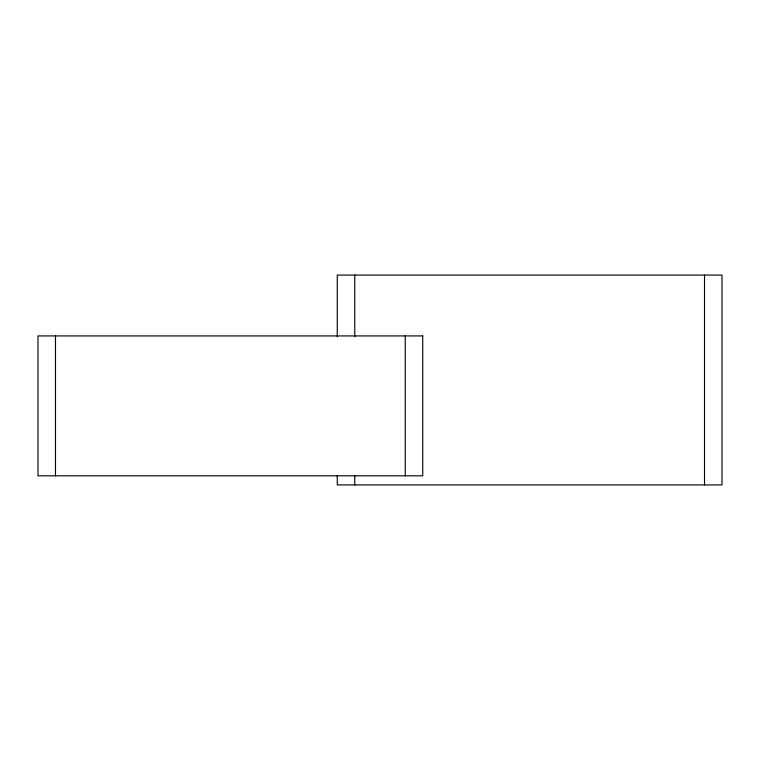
<?xml version="1.0" encoding="UTF-8"?>
<svg xmlns="http://www.w3.org/2000/svg" width="760" height="760" viewBox="0 0 760 760"><rect width="100%" height="100%" fill="white"/><g stroke="black" fill="none" stroke-linecap="round" stroke-linejoin="round"><path stroke-width="1.14" d="M704.51 275.072L704.51 484.927M405.241 335.92L405.241 475.817M354.758 275.072L354.758 336.727M354.758 475.447L354.758 484.927M337.269 336.727L337.269 275.072L722 275.072L722 484.927L337.269 484.927L337.269 475.447M55.489 335.92L55.489 475.817M422.731 335.92L38 335.92L38 475.817L422.731 475.817L422.731 335.92"/></g></svg>
